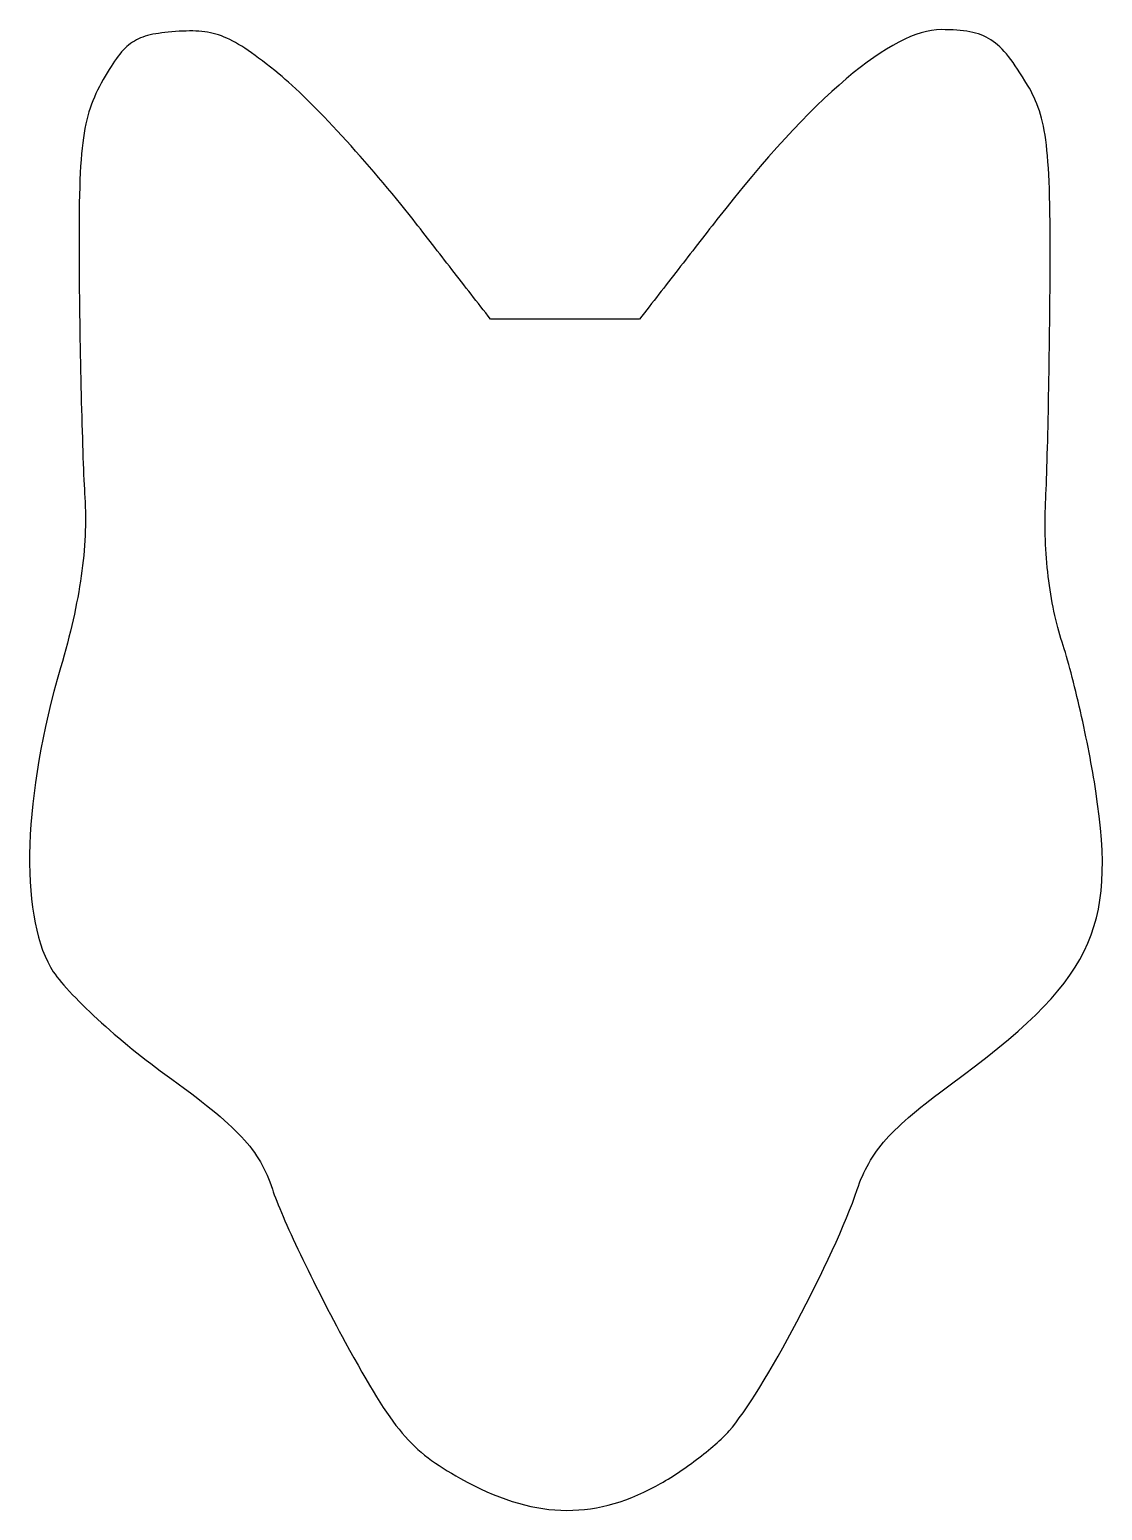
# Model space of a CAD drawing. Extents: x 33.8 to 83.2, y 109.5 to 177.8.
import ezdxf

# ---------------------------------------------------------------- set-up
doc = ezdxf.new("R2010")
doc.units = 0
doc.layers.add('Outline', color=7, linetype='CONTINUOUS')

msp = doc.modelspace()

# ---------------------------------------------------------------- linework, layer by layer
at = {"layer": 'Outline', "color": 7}
msp.add_lwpolyline([(75.77487, 177.80689), (75.559843, 177.79889), (75.336375, 177.77229), (75.104614, 177.72749), (74.864708, 177.66459), (74.616805, 177.58369), (74.361052, 177.48489), (74.097598, 177.36826), (73.826589, 177.23398), (73.548173, 177.08219), (73.262498, 176.91301), (72.969712, 176.72655), (72.669963, 176.52297), (72.363397, 176.30236), (72.050163, 176.06487), (71.730409, 175.81062), (71.404281, 175.53972), (71.071928, 175.25232), (70.733498, 174.94853), (70.389138, 174.62847), (70.038995, 174.29229), (69.683217, 173.9401), (69.321953, 173.57201), (68.95535, 173.18817), (68.583554, 172.7887), (68.206715, 172.37372), (67.82498, 171.94335), (67.438496, 171.49773), (67.047411, 171.03698), (66.651872, 170.56123), (66.252029, 170.07059), (65.848026, 169.56521), (65.440015, 169.04519), (65.328575, 168.90188), (65.217136, 168.75855), (65.105696, 168.61523), (64.994257, 168.47192), (64.882817, 168.32859), (64.771378, 168.18528), (64.659938, 168.04196), (64.548499, 167.89863), (64.437059, 167.75532), (64.32562, 167.612), (64.21418, 167.46868), (64.102741, 167.32536), (63.991301, 167.18205), (63.879862, 167.03873), (63.768422, 166.8954), (63.656983, 166.75209), (63.545543, 166.60877), (63.434104, 166.46545), (63.322664, 166.32213), (63.211225, 166.17882), (63.099785, 166.03549), (62.988346, 165.89217), (62.876906, 165.74886), (62.765467, 165.60553), (62.654027, 165.46222), (62.542588, 165.3189), (62.431148, 165.17558), (62.319709, 165.03226), (62.208269, 164.88894), (62.09683, 164.74563), (61.98539, 164.6023), (61.873951, 164.45899), (61.766604, 164.45899), (61.659257, 164.45899), (61.551912, 164.45899), (61.444565, 164.45899), (61.337219, 164.45899), (61.229873, 164.45899), (61.122527, 164.45899), (61.01518, 164.45899), (60.907833, 164.45899), (60.800488, 164.45899), (60.693141, 164.45899), (60.585795, 164.45899), (60.478449, 164.45899), (60.371103, 164.45899), (60.263756, 164.45899), (60.156411, 164.45899), (60.049064, 164.45899), (59.941717, 164.45899), (59.834372, 164.45899), (59.727025, 164.45899), (59.619679, 164.45899), (59.512333, 164.45899), (59.404987, 164.45899), (59.29764, 164.45899), (59.190294, 164.45899), (59.082948, 164.45899), (58.975601, 164.45899), (58.868256, 164.45899), (58.760909, 164.45899), (58.653563, 164.45899), (58.546217, 164.45899), (58.43887, 164.45899), (58.33156, 164.45899), (58.224249, 164.45899), (58.116938, 164.45899), (58.009627, 164.45899), (57.902317, 164.45899), (57.795006, 164.45899), (57.687694, 164.45899), (57.580383, 164.45899), (57.473073, 164.45899), (57.365762, 164.45899), (57.258451, 164.45899), (57.15114, 164.45899), (57.04383, 164.45899), (56.936519, 164.45899), (56.829208, 164.45899), (56.721897, 164.45899), (56.614587, 164.45899), (56.507276, 164.45899), (56.399965, 164.45899), (56.292654, 164.45899), (56.185343, 164.45899), (56.078033, 164.45899), (55.970722, 164.45899), (55.863411, 164.45899), (55.7561, 164.45899), (55.648789, 164.45899), (55.541478, 164.45899), (55.434167, 164.45899), (55.326856, 164.45899), (55.219546, 164.45899), (55.112235, 164.45899), (55.004924, 164.45899), (54.893485, 164.6023), (54.782045, 164.74563), (54.670606, 164.88894), (54.559167, 165.03226), (54.447728, 165.17558), (54.336288, 165.3189), (54.224849, 165.46222), (54.113409, 165.60553), (54.00197, 165.74886), (53.89053, 165.89217), (53.779091, 166.03549), (53.667652, 166.17882), (53.556213, 166.32213), (53.444773, 166.46545), (53.333334, 166.60877), (53.221894, 166.75209), (53.110455, 166.8954), (52.999015, 167.03873), (52.887575, 167.18205), (52.776136, 167.32536), (52.664698, 167.46868), (52.553258, 167.612), (52.441819, 167.75532), (52.330379, 167.89863), (52.218939, 168.04196), (52.1075, 168.18528), (51.99606, 168.32859), (51.884621, 168.47192), (51.773181, 168.61523), (51.661743, 168.75855), (51.550303, 168.90188), (51.438864, 169.04519), (51.25267, 169.28305), (51.06207, 169.52339), (50.867462, 169.76577), (50.669241, 170.00978), (50.467802, 170.25498), (50.263544, 170.50093), (50.05686, 170.74721), (49.848147, 170.99339), (49.637801, 171.23904), (49.426219, 171.48373), (49.213796, 171.72703), (49.000928, 171.9685), (48.78801, 172.20774), (48.57544, 172.44427), (48.363615, 172.67771), (48.152928, 172.9076), (47.943777, 173.13352), (47.736556, 173.35504), (47.531664, 173.57173), (47.329494, 173.78315), (47.130445, 173.98889), (46.93491, 174.18851), (46.743288, 174.38157), (46.555972, 174.56765), (46.373361, 174.74632), (46.195849, 174.91715), (46.023833, 175.07971), (45.857708, 175.23357), (45.697871, 175.3783), (45.544718, 175.51346), (45.398643, 175.63864), (45.260046, 175.75339), (45.055307, 175.91879), (44.85906, 176.07546), (44.670813, 176.22359), (44.490077, 176.36339), (44.316358, 176.49509), (44.149168, 176.61884), (43.988014, 176.73489), (43.832406, 176.84341), (43.68185, 176.94457), (43.535858, 177.03867), (43.393939, 177.12577), (43.255599, 177.20627), (43.120349, 177.28027), (42.987698, 177.34797), (42.857154, 177.40947), (42.728226, 177.46507), (42.600423, 177.51497), (42.473255, 177.55947), (42.346229, 177.59857), (42.218854, 177.63257), (42.09064, 177.66167), (41.961095, 177.68617), (41.829729, 177.70607), (41.69605, 177.72177), (41.559566, 177.73337), (41.419788, 177.74037), (41.276222, 177.74437), (41.12838, 177.7449), (40.97577, 177.7419), (40.817898, 177.7359), (40.654277, 177.7279), (40.484414, 177.7165), (40.313319, 177.7031), (40.150156, 177.6886), (39.994561, 177.6726), (39.846176, 177.6549), (39.70464, 177.6353), (39.569593, 177.6136), (39.440673, 177.5895), (39.317523, 177.5627), (39.199779, 177.533), (39.087083, 177.5002), (38.979073, 177.4641), (38.87539, 177.4244), (38.77567, 177.3808), (38.67955, 177.3331), (38.58668, 177.281), (38.4967, 177.2244), (38.40925, 177.163), (38.32396, 177.0966), (38.24047, 177.0249), (38.15842, 176.9477), (38.07746, 176.8648), (37.99722, 176.7759), (37.91734, 176.6806), (37.83746, 176.5789), (37.75723, 176.4705), (37.67628, 176.35514), (37.59424, 176.23258), (37.51077, 176.10259), (37.4255, 175.96492), (37.33807, 175.81934), (37.24812, 175.6656), (37.15528, 175.50348), (37.06372, 175.33907), (36.977, 175.17671), (36.89502, 175.01545), (36.81764, 174.85432), (36.74476, 174.69237), (36.67625, 174.52866), (36.612, 174.36221), (36.55189, 174.19207), (36.4958, 174.01727), (36.44362, 173.83689), (36.39522, 173.64993), (36.35049, 173.45547), (36.3093, 173.25253), (36.27154, 173.04015), (36.23709, 172.81738), (36.20583, 172.58327), (36.17765, 172.33687), (36.15243, 172.07719), (36.13005, 171.80331), (36.11039, 171.51424), (36.09333, 171.20906), (36.07876, 170.88679), (36.06656, 170.54646), (36.05655, 170.18714), (36.04875, 169.80786), (36.04295, 169.40767), (36.03905, 168.9856), (36.03695, 168.54071), (36.03646, 168.07202), (36.03746, 167.57861), (36.03986, 167.05949), (36.04366, 166.51371), (36.04676, 166.15386), (36.05036, 165.78993), (36.05436, 165.42258), (36.05886, 165.05247), (36.06386, 164.68025), (36.06926, 164.30657), (36.07506, 163.93211), (36.08116, 163.55752), (36.08766, 163.18345), (36.09456, 162.81057), (36.10176, 162.43953), (36.10936, 162.07099), (36.11716, 161.70562), (36.12526, 161.34406), (36.13366, 160.98698), (36.14226, 160.63504), (36.15126, 160.28889), (36.16046, 159.94919), (36.16986, 159.6166), (36.17936, 159.29178), (36.18906, 158.9754), (36.19896, 158.66809), (36.20897, 158.37053), (36.21909, 158.08339), (36.22931, 157.80729), (36.23964, 157.54292), (36.25007, 157.29093), (36.2605, 157.05197), (36.27104, 156.82671), (36.28158, 156.6158), (36.29212, 156.4199), (36.30266, 156.23968), (36.31439, 156.02346), (36.32329, 155.80632), (36.32929, 155.58819), (36.33239, 155.36896), (36.332532, 155.14852), (36.329832, 154.92679), (36.324132, 154.70367), (36.315532, 154.47905), (36.303862, 154.25283), (36.289212, 154.02494), (36.271562, 153.79526), (36.250902, 153.56369), (36.227212, 153.33013), (36.200482, 153.09451), (36.170692, 152.8567), (36.137832, 152.61661), (36.101892, 152.37414), (36.062852, 152.12921), (36.020702, 151.88171), (35.975432, 151.63154), (35.927022, 151.3786), (35.875462, 151.1228), (35.820732, 150.86403), (35.762822, 150.6022), (35.701722, 150.33722), (35.637412, 150.06899), (35.569882, 149.79739), (35.499122, 149.52234), (35.425102, 149.24374), (35.347832, 148.9615), (35.267282, 148.67552), (35.183442, 148.38568), (35.027028, 147.83781), (34.879626, 147.29304), (34.74125, 146.75178), (34.611916, 146.21449), (34.491638, 145.68161), (34.380433, 145.15358), (34.27831, 144.63083), (34.18529, 144.11383), (34.10139, 143.60302), (34.02661, 143.09882), (33.96098, 142.60168), (33.90451, 142.11205), (33.85721, 141.63038), (33.81909, 141.15709), (33.79018, 140.69264), (33.7705, 140.23748), (33.76007, 139.79203), (33.75887, 139.35675), (33.76687, 138.93207), (33.78419, 138.51844), (33.81081, 138.11631), (33.84673, 137.72612), (33.89197, 137.34829), (33.94654, 136.98329), (34.01047, 136.63155), (34.08376, 136.29352), (34.16643, 135.96964), (34.2585, 135.66035), (34.359969, 135.3661), (34.470866, 135.08732), (34.591201, 134.82446), (34.720987, 134.57795), (34.781067, 134.47732), (34.851277, 134.37011), (34.931287, 134.25661), (35.020767, 134.13713), (35.119367, 134.012), (35.226752, 133.88151), (35.342586, 133.74601), (35.46653, 133.60579), (35.598247, 133.46117), (35.737397, 133.31247), (35.883644, 133.16002), (36.036649, 133.00411), (36.196075, 132.84506), (36.361583, 132.68321), (36.532834, 132.51885), (36.709493, 132.3523), (36.891219, 132.1839), (37.077677, 132.01394), (37.268526, 131.84274), (37.46343, 131.67064), (37.66205, 131.49792), (37.864049, 131.32491), (38.069087, 131.15194), (38.276829, 130.97931), (38.486935, 130.80734), (38.699066, 130.63634), (38.912887, 130.46664), (39.128057, 130.29855), (39.344241, 130.13239), (39.561097, 129.96846), (39.778291, 129.80709), (39.995484, 129.6486), (40.310065, 129.4202), (40.610288, 129.20018), (40.896556, 128.98811), (41.169276, 128.78353), (41.428853, 128.58605), (41.675691, 128.3952), (41.910197, 128.21056), (42.132775, 128.0317), (42.343831, 127.85817), (42.543769, 127.68954), (42.732995, 127.52539), (42.911915, 127.36528), (43.080933, 127.20876), (43.240455, 127.05541), (43.390885, 126.9048), (43.53263, 126.75649), (43.666094, 126.61005), (43.791682, 126.46503), (43.909801, 126.32102), (44.020855, 126.17757), (44.125243, 126.03424), (44.223383, 125.89061), (44.315673, 125.74624), (44.402513, 125.6007), (44.484323, 125.45355), (44.561493, 125.30437), (44.634433, 125.1527), (44.703553, 124.99811), (44.769253, 124.84019), (44.831943, 124.6785), (44.892033, 124.51258), (44.949913, 124.34202), (44.991483, 124.21977), (45.039283, 124.08669), (45.093093, 123.94324), (45.152703, 123.78987), (45.217903, 123.62702), (45.288463, 123.45515), (45.364193, 123.27471), (45.444853, 123.08616), (45.530243, 122.88994), (45.620143, 122.68651), (45.714333, 122.47632), (45.812613, 122.25981), (45.914757, 122.03743), (46.020547, 121.80967), (46.129774, 121.57694), (46.242221, 121.3397), (46.357675, 121.09841), (46.475921, 120.85352), (46.596744, 120.60548), (46.719929, 120.35474), (46.84526, 120.10175), (46.972523, 119.84697), (47.101504, 119.59084), (47.231988, 119.33382), (47.363759, 119.07635), (47.496602, 118.8189), (47.630304, 118.56191), (47.764649, 118.30584), (47.899422, 118.05113), (48.034408, 117.79823), (48.169393, 117.54761), (48.30416, 117.2997), (48.510094, 116.92417), (48.707851, 116.56684), (48.897989, 116.22703), (49.081075, 115.90408), (49.257667, 115.59732), (49.42833, 115.3061), (49.593625, 115.02974), (49.754113, 114.76758), (49.910356, 114.51896), (50.062919, 114.2832), (50.212361, 114.05965), (50.359245, 113.84764), (50.504134, 113.64651), (50.647589, 113.45559), (50.790172, 113.27421), (50.932445, 113.10171), (51.074971, 112.93744), (51.218311, 112.78071), (51.363028, 112.63086), (51.509683, 112.48724), (51.658839, 112.34917), (51.811058, 112.21598), (51.966901, 112.08703), (52.126932, 111.96164), (52.29171, 111.83915), (52.461801, 111.71888), (52.637764, 111.60018), (52.820161, 111.48237), (53.009557, 111.36481), (53.206512, 111.24681), (53.411587, 111.12772), (53.625346, 111.00687), (53.932426, 110.83952), (54.236452, 110.68229), (54.537561, 110.53521), (54.835893, 110.39824), (55.131585, 110.2714), (55.424775, 110.15467), (55.715603, 110.04806), (56.004206, 109.95156), (56.290724, 109.86516), (56.575294, 109.78886), (56.858054, 109.72266), (57.139143, 109.66646), (57.418699, 109.62036), (57.696861, 109.58436), (57.973768, 109.55846), (58.249556, 109.54256), (58.524366, 109.53656), (58.798334, 109.54056), (59.0716, 109.55476), (59.344301, 109.57906), (59.616576, 109.61346), (59.888565, 109.65786), (60.160405, 109.71226), (60.432232, 109.77666), (60.704188, 109.85106), (60.97641, 109.93546), (61.249036, 110.02986), (61.522205, 110.13419), (61.796055, 110.24855), (62.070723, 110.37288), (62.34635, 110.5072), (62.623072, 110.65148), (62.734521, 110.71238), (62.847775, 110.77618), (62.962615, 110.84268), (63.078826, 110.91168), (63.196189, 110.98298), (63.314489, 111.05658), (63.433509, 111.13218), (63.55303, 111.20958), (63.672836, 111.28868), (63.792711, 111.36938), (63.912437, 111.45148), (64.031798, 111.53488), (64.150575, 111.61928), (64.268553, 111.70458), (64.385513, 111.79058), (64.501241, 111.87708), (64.615518, 111.96398), (64.728127, 112.05108), (64.838851, 112.13838), (64.947474, 112.22558), (65.053778, 112.31248), (65.157545, 112.39898), (65.258562, 112.48488), (65.356602, 112.56998), (65.451462, 112.65428), (65.542922, 112.73738), (65.630752, 112.81938), (65.714752, 112.89988), (65.794692, 112.97888), (65.870362, 113.05608), (65.941542, 113.13138), (66.008022, 113.20478), (66.153937, 113.37666), (66.309958, 113.57425), (66.475323, 113.79611), (66.649269, 114.04081), (66.831035, 114.3069), (67.019856, 114.59296), (67.214971, 114.89753), (67.415618, 115.21919), (67.621033, 115.55649), (67.830454, 115.908), (68.043118, 116.27229), (68.258264, 116.64791), (68.475128, 117.03342), (68.692947, 117.4274), (68.91096, 117.82839), (69.128402, 118.23498), (69.344514, 118.6457), (69.558531, 119.05914), (69.769691, 119.47383), (69.977231, 119.88837), (70.180389, 120.30131), (70.378402, 120.71121), (70.570507, 121.11662), (70.755942, 121.51611), (70.933946, 121.90826), (71.103754, 122.29161), (71.264604, 122.66474), (71.415734, 123.02619), (71.556381, 123.37454), (71.685784, 123.70835), (71.803177, 124.02618), (71.907798, 124.3266), (71.963848, 124.48788), (72.022408, 124.64566), (72.083718, 124.80021), (72.148038, 124.95183), (72.215618, 125.1008), (72.286708, 125.2474), (72.361568, 125.39191), (72.440448, 125.53462), (72.523588, 125.67582), (72.611258, 125.81578), (72.703698, 125.95481), (72.801158, 126.09316), (72.903903, 126.23115), (73.01218, 126.36904), (73.126241, 126.50712), (73.246339, 126.64568), (73.372725, 126.785), (73.505654, 126.92536), (73.645375, 127.06706), (73.792143, 127.21036), (73.946208, 127.35557), (74.107825, 127.50297), (74.277245, 127.65283), (74.454721, 127.80544), (74.640505, 127.96109), (74.834849, 128.12007), (75.038007, 128.28265), (75.250229, 128.44911), (75.471768, 128.61975), (75.702879, 128.79486), (75.943811, 128.97471), (76.194819, 129.15959), (76.791755, 129.60102), (77.357768, 130.02927), (77.893451, 130.44553), (78.399399, 130.851), (78.876207, 131.24689), (79.324471, 131.63438), (79.744786, 132.01469), (80.137743, 132.389), (80.503942, 132.75853), (80.843976, 133.12446), (81.158438, 133.488), (81.447925, 133.85034), (81.713031, 134.21269), (81.954353, 134.57625), (82.172482, 134.94221), (82.368016, 135.31177), (82.54155, 135.68614), (82.693676, 136.06651), (82.824992, 136.45407), (82.936091, 136.85005), (83.027571, 137.25562), (83.100021, 137.67198), (83.154041, 138.10035), (83.190231, 138.54191), (83.209171, 138.99787), (83.211471, 139.46942), (83.197711, 139.95777), (83.168501, 140.46412), (83.124421, 140.98966), (83.066071, 141.53558), (82.994051, 142.1031), (82.908961, 142.69342), (82.876271, 142.90432), (82.841561, 143.11986), (82.804941, 143.3396), (82.766501, 143.56311), (82.726341, 143.78993), (82.684571, 144.01963), (82.641271, 144.25178), (82.596561, 144.48593), (82.550531, 144.72164), (82.503281, 144.95846), (82.454911, 145.19597), (82.405521, 145.43372), (82.355201, 145.67126), (82.304061, 145.90816), (82.252201, 146.14398), (82.199721, 146.37829), (82.146711, 146.61063), (82.093281, 146.84057), (82.039531, 147.06767), (81.985561, 147.2915), (81.931461, 147.51159), (81.877341, 147.72752), (81.823291, 147.93886), (81.769411, 148.14515), (81.715801, 148.34596), (81.662571, 148.54085), (81.609811, 148.72938), (81.557631, 148.91109), (81.506111, 149.08558), (81.455361, 149.25237), (81.405481, 149.41104), (81.356571, 149.56115), (81.302801, 149.72757), (81.250771, 149.89782), (81.200511, 150.07173), (81.152031, 150.24913), (81.105341, 150.42989), (81.060461, 150.61382), (81.017411, 150.80076), (80.976221, 150.99056), (80.936891, 151.18305), (80.899461, 151.37808), (80.863941, 151.57549), (80.830341, 151.77509), (80.798691, 151.97675), (80.769021, 152.18029), (80.741341, 152.38556), (80.715661, 152.59239), (80.692001, 152.80061), (80.670401, 153.01009), (80.650851, 153.22063), (80.633391, 153.4321), (80.618041, 153.64432), (80.604801, 153.85714), (80.593711, 154.07039), (80.584711, 154.28391), (80.578011, 154.49753), (80.573511, 154.71111), (80.571211, 154.92447), (80.571119, 155.13746), (80.573319, 155.3499), (80.577719, 155.56165), (80.584419, 155.77255), (80.593519, 155.98241), (80.602619, 156.1758), (80.611719, 156.3847), (80.620719, 156.60843), (80.629719, 156.8463), (80.638619, 157.09766), (80.647319, 157.36181), (80.655919, 157.63811), (80.664419, 157.92586), (80.672819, 158.22437), (80.681119, 158.533), (80.689319, 158.85106), (80.697319, 159.17788), (80.705119, 159.51276), (80.712819, 159.85506), (80.720319, 160.20409), (80.727619, 160.55918), (80.734719, 160.91964), (80.741419, 161.28481), (80.747919, 161.654), (80.754119, 162.02656), (80.760119, 162.40179), (80.765819, 162.77903), (80.771219, 163.1576), (80.776319, 163.53683), (80.781019, 163.91604), (80.785319, 164.29455), (80.789319, 164.6717), (80.792919, 165.0468), (80.796119, 165.41919), (80.798919, 165.78818), (80.801319, 166.1531), (80.803319, 166.51329), (80.805319, 167.04301), (80.806088, 167.54813), (80.805487, 168.02945), (80.803387, 168.48778), (80.799787, 168.92392), (80.794487, 169.33867), (80.787387, 169.73283), (80.778487, 170.10722), (80.767667, 170.46262), (80.754797, 170.79986), (80.739797, 171.11972), (80.722567, 171.423), (80.703007, 171.71052), (80.681027, 171.98309), (80.656527, 172.24149), (80.629427, 172.48653), (80.599607, 172.71902), (80.566977, 172.93976), (80.531457, 173.14956), (80.492937, 173.34921), (80.451327, 173.53952), (80.406527, 173.7213), (80.358447, 173.89533), (80.306987, 174.06244), (80.252057, 174.22343), (80.193547, 174.37908), (80.131377, 174.53022), (80.065447, 174.67763), (79.995657, 174.82214), (79.921917, 174.96453), (79.844117, 175.10561), (79.762177, 175.24619), (79.642429, 175.44466), (79.52644, 175.63286), (79.413801, 175.81108), (79.304108, 175.97957), (79.196951, 176.13858), (79.09192, 176.28838), (78.988616, 176.42923), (78.886631, 176.5614), (78.785551, 176.68514), (78.684977, 176.80071), (78.584498, 176.90838), (78.483713, 177.00839), (78.382202, 177.10099), (78.279573, 177.18659), (78.175406, 177.26529), (78.069301, 177.33739), (77.96085, 177.40319), (77.849648, 177.46279), (77.735284, 177.51659), (77.617354, 177.56489), (77.49545, 177.60789), (77.369164, 177.64589), (77.238092, 177.67909), (77.101824, 177.70779), (76.959954, 177.73229), (76.812076, 177.75269), (76.657782, 177.76949), (76.496665, 177.78279), (76.328319, 177.79329), (76.152336, 177.80029), (75.96831, 177.80429), (75.775834, 177.80629), (75.775833, 177.80629), (75.775833, 177.80629), (75.775833, 177.80629), (75.775832, 177.80629), (75.775832, 177.80629), (75.775832, 177.80629), (75.775832, 177.80629), (75.77583, 177.80629), (75.77583, 177.80629), (75.77583, 177.80629), (75.775829, 177.80629), (75.775829, 177.80629), (75.775829, 177.80629), (75.775829, 177.80629), (75.775828, 177.80629), (75.775828, 177.80629), (75.775828, 177.80629), (75.775827, 177.80629), (75.775827, 177.80629), (75.775827, 177.80629), (75.775826, 177.80629), (75.775826, 177.80629), (75.775826, 177.80629), (75.775826, 177.80629), (75.775825, 177.80629), (75.775825, 177.80629), (75.775825, 177.80629), (75.775824, 177.80629), (75.775824, 177.80629), (75.775824, 177.80629), (75.775824, 177.80629)], close=True, dxfattribs=at)

doc.saveas('drawing.dxf')
